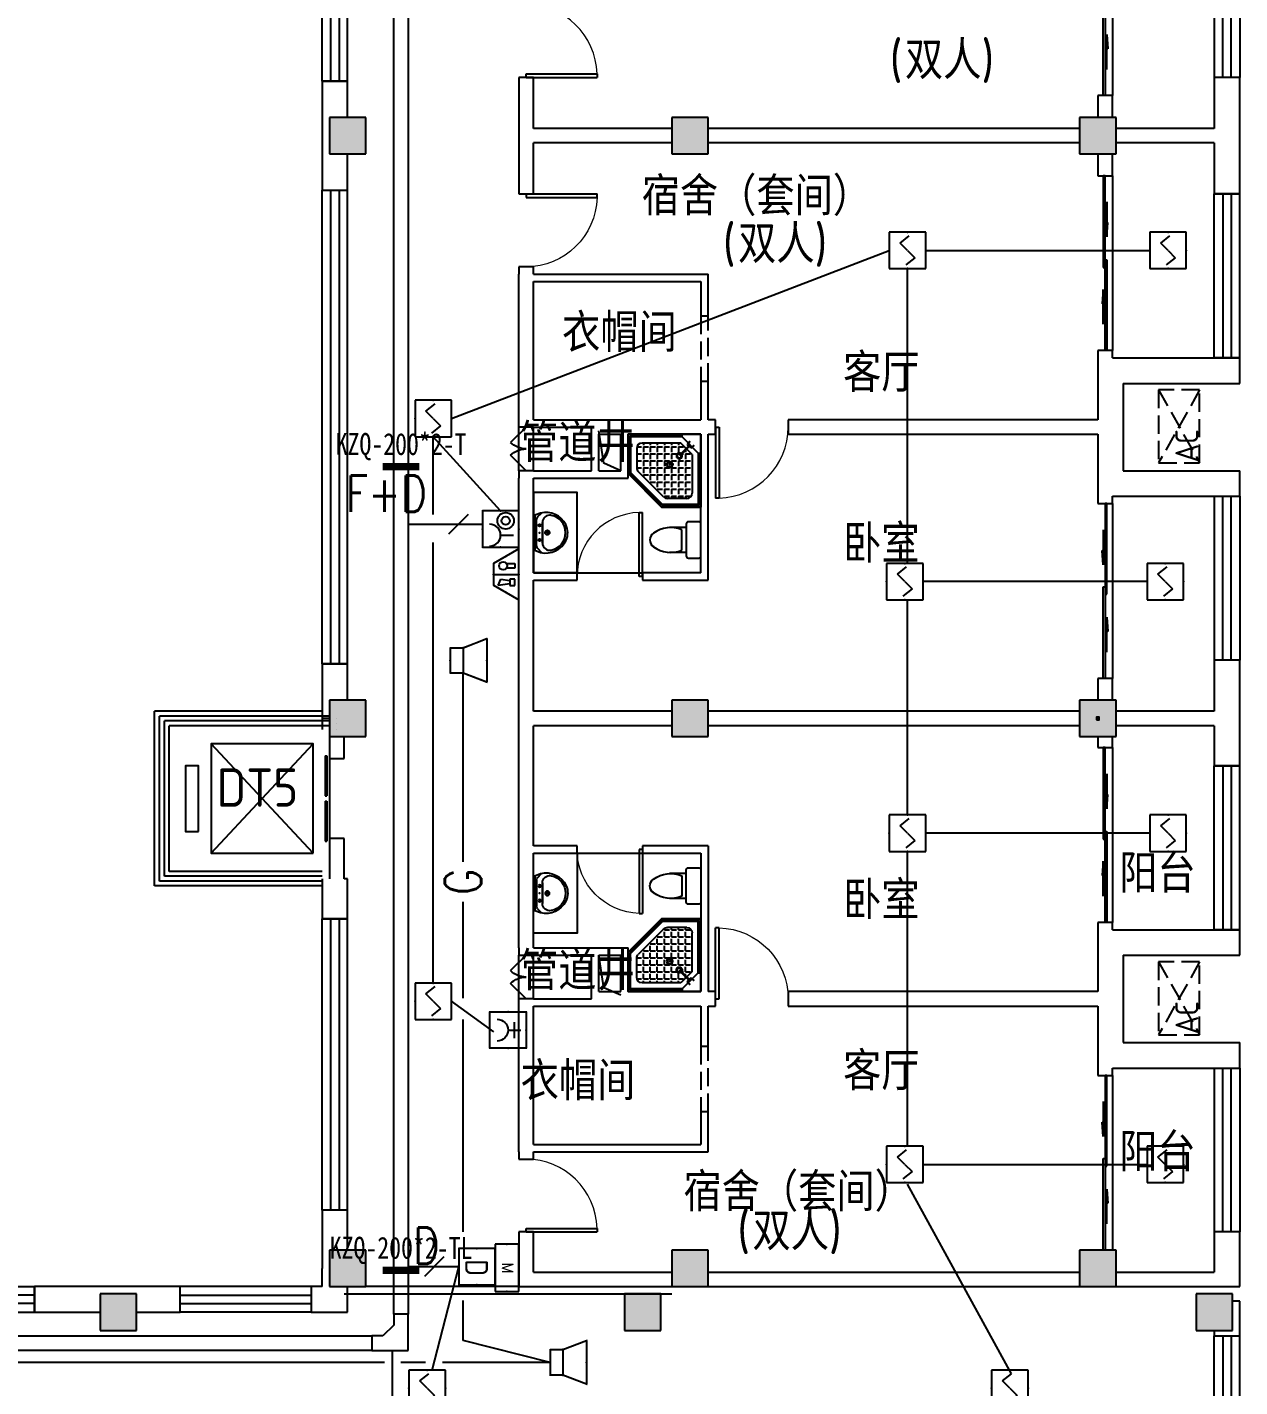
# Model space of a CAD drawing. Extents: x 1725663 to 4653551, y -550461 to 248782.
# Drawn here: x 2376693 to 2393343, y -376529 to -357865 of the extents above; entities that cross this region are included whole.
import ezdxf
from ezdxf.enums import TextEntityAlignment as Align

# ---------------------------------------------------------------- set-up
doc = ezdxf.new("R2010")
doc.units = 0
doc.header["$LTSCALE"] = 1000
doc.linetypes.add('DASH', pattern=[0.35, 0.25, -0.1])
for name, color, linetype in [('0-底图', 7, 'Continuous'), ('A-FLOR-EVTR', 51, 'Continuous'), ('CABLETRAY', 4, 'Continuous'), ('CLAYER', 7, 'Continuous'), ('COLUMN', 255, 'Continuous'), ('DIM-消防', 3, 'Continuous'), ('DOOR_FIRE', 4, 'Continuous'), ('EQUIP-广播', 3, 'Continuous'), ('EQUIP-消防', 3, 'Continuous'), ('fur', 253, 'Continuous'), ('PROMPT', 1, 'Continuous'), ('PUB_HATCH', 8, 'Continuous'), ('PUB_TEXT', 7, 'Continuous'), ('WALL', 2, 'Continuous'), ('WINDOW', 4, 'Continuous'), ('WIRE-消防', 1, 'Continuous'), ('WP_F', 1, 'Continuous'), ('抗震支吊架', 2, 'Continuous'), ('洁具', 213, 'Continuous'), ('空调外机', 211, 'Continuous')]:
    doc.layers.add(name, color=color, linetype=linetype)
doc.styles.add('_TEL_ATTDEF', font='gbenor', dxfattribs={"bigfont": 'gbcbig'})
doc.styles.add('_TEL_DIM', font='SIMPLEX', dxfattribs={"width": 0.8, "height": 3.5, "bigfont": 'HZTXT'})
doc.styles.add('HZ', font='rs.shx', dxfattribs={"width": 0.8, "bigfont": 'hztxt.shx'})
doc.styles.add('kzcad', font='', dxfattribs={"width": 0.8})
doc.styles.get("Standard").update_dxf_attribs({"font": 'geniso.shx', "bigfont": 'hztxt.shx'})
doc.styles.get('kzcad').set_extended_font_data('SimSun')

# ---------------------------------------------------------------- blocks, each defined once
blk = doc.blocks.new('$equip$00002656')
for p, q in [((-0.5, 1), (-0.5, 0)), ((0.5, 1), (-0.5, 1)), ((0.5, 0), (0.5, 1)), ((0, 0.5), (0, 0.15)), ((-0.5, 0), (0.5, 0)), ((-0.219, 0.331), (0.222, 0.331))]:
    blk.add_line(p, q)
at = {"const_width": 0.04}
blk.add_lwpolyline([(-0.5, 1), (0.5, 1), (0.5, 0), (-0.5, 0), (-0.5, 1), (0.5, 1)], dxfattribs=at)
blk.add_arc((0, 0.8), 0.3, 180, 0)
for p in [(0, 1), (-0.5, 0.5), (0.5, 0.5), (0, 0)]:
    blk.add_point(p)
at = {"color": 7, "flags": 1}
for tag, height, p in [('B', 0.4, (0.762, 0.292)), ('A', 0.00002, (0, 0))]:
    blk.add_attdef(tag, text='', height=height, dxfattribs=at).set_placement(p, align=Align.MIDDLE_CENTER)
blk = doc.blocks.new('A$C29581A72')
at = {"layer": 'EQUIP-消防', "xscale": 500, "yscale": 500, "zscale": 500}
blk.add_blockref('$equip$00002656', (358, 98), dxfattribs=at)
at = {"style": 'HZ', "flags": 1}
for tag in ['WHAT', 'SPEC', 'UNIT']:
    blk.add_attdef(tag, (375, 0), '', height=0.001, dxfattribs=at)
blk = doc.blocks.new('$Equip$00002649')
for p, q in [((-0.5, 0.5), (-0.5, -0.5)), ((0.5, 0.5), (-0.5, 0.5)), ((-0.2, 0.2), (0.05, 0.4)), ((0.5, -0.5), (0.5, 0.5)), ((0, 0), (-0.2, 0.2)), ((0, 0), (0.2, -0.2)), ((0.2, -0.2), (-0.05, -0.4)), ((-0.5, -0.5), (0.5, -0.5))]:
    blk.add_line(p, q)
at = {"const_width": 0.02}
blk.add_lwpolyline([(-0.5, 0.5), (0.5, 0.5), (0.5, -0.5), (-0.5, -0.5), (-0.5, 0.5), (0.5, 0.5)], dxfattribs=at)
for p in [(0, 0.5), (-0.5, 0), (0.5, 0), (0, -0.5)]:
    blk.add_point(p)
at = {"color": 7, "flags": 1}
for tag, height, p in [('A', 0.00002, (0, 0)), ('B', 0.4, (0.762, -0.208))]:
    blk.add_attdef(tag, text='', height=height, dxfattribs=at).set_placement(p, align=Align.MIDDLE_CENTER)
blk = doc.blocks.new('$equip_U$00000157(WIN7-PC-dian)')
for p, q in [((-0.65, 0.65), (-0.65, 0)), ((0.65, 0.65), (-0.65, 0.65)), ((0.65, 0), (0.65, 0.65)), ((-0.65, 0), (0.65, 0))]:
    blk.add_line(p, q)
for p in [(0.041, 0.65), (-0.65, 0.325), (0.041, 0), (0.65, 0.325)]:
    blk.add_point(p)
at = {"color": 7, "style": '_TEL_DIM'}
blk.add_attdef('$TEXT$', text='', height=0.3, dxfattribs=at).set_placement((0.006, 0.343), align=Align.MIDDLE_CENTER)
at = {"color": 7, "style": '_TEL_DIM', "flags": 1}
for tag in ['A', 'REMARK']:
    blk.add_attdef(tag, text='', height=0.00002, dxfattribs=at).set_placement((0, 0), align=Align.MIDDLE_CENTER)
at = {"layer": 'EQUIP-消防', "color": 7, "style": '_TEL_DIM', "flags": 1}
blk.add_attdef('REMARK', text='', height=0.00002, dxfattribs=at).set_placement((0, 0), align=Align.MIDDLE_CENTER)
blk.add_attdef('REMARK', text='', height=0.00002, dxfattribs=at).set_placement((0, 0), align=Align.MIDDLE_CENTER)
blk = doc.blocks.new('$equip$00002755')
for p, q in [((0.5, 0.5), (-0.5, 0.5)), ((-0.5, 0.5), (-0.5, -0.5)), ((0.5, -0.5), (0.5, 0.5)), ((-0.5, -0.5), (0.5, -0.5))]:
    blk.add_line(p, q)
at = {"const_width": 0.04}
blk.add_lwpolyline([(-0.5, 0.5), (0.5, 0.5), (0.5, -0.5), (-0.5, -0.5), (-0.5, 0.5), (0.5, 0.5)], dxfattribs=at)
for p in [(0, 0.5), (-0.5, 0), (0.5, 0), (-0.027, -0.5)]:
    blk.add_point(p)
at = {"color": 7}
blk.add_attdef('$TEXT$', text='', height=0.4, dxfattribs=at).set_placement((0.026, -0.008), align=Align.MIDDLE_CENTER)
at = {"color": 7, "flags": 1}
for tag, height, p in [('A', 0.00002, (0, 0)), ('B', 0.4, (0.755, -0.254))]:
    blk.add_attdef(tag, text='', height=height, dxfattribs=at).set_placement(p, align=Align.MIDDLE_CENTER)
blk = doc.blocks.new('$equip$00002655')
for p, q in [((-0.5, 1), (-0.5, 0)), ((0.5, 1), (-0.5, 1)), ((0.5, 0), (0.5, 1)), ((-0.169, 0.5), (-0.169, 0.15)), ((-0.5, 0), (0.5, 0))]:
    blk.add_line(p, q)
at = {"const_width": 0.04}
blk.add_lwpolyline([(-0.5, 1), (0.5, 1), (0.5, 0), (-0.5, 0), (-0.5, 1), (0.5, 1)], dxfattribs=at)
for radius in [0.226, 0.113]:
    blk.add_circle((0.227, 0.36), radius)
blk.add_arc((-0.169, 0.8), 0.3, 180, 0)
for p in [(0, 1), (-0.5, 0.5), (0.5, 0.5), (0, 0)]:
    blk.add_point(p)
at = {"color": 7, "flags": 1}
for tag, height, p in [('B', 0.4, (0.762, 0.292)), ('A', 0.00002, (0, 0))]:
    blk.add_attdef(tag, text='', height=height, dxfattribs=at).set_placement(p, align=Align.MIDDLE_CENTER)
blk = doc.blocks.new('$equip$00002679')
for p, q in [((-0.3, 0.699), (-0.703, 0)), ((-0.264, 0.249), (-0.304, 0.569)), ((-0.304, 0.569), (-0.128, 0.489)), ((0.3, 0.699), (-0.3, 0.699)), ((0.3, 0.699), (-0.3, 0.699)), ((-0.128, 0.489), (-0.168, 0.249)), ((0, 0.699), (0, 0)), ((0.703, 0), (0.3, 0.699)), ((-0.703, 0), (0.703, 0)), ((-0.304, 0.249), (-0.304, 0.113)), ((-0.128, 0.249), (-0.304, 0.249)), ((-0.304, 0.113), (-0.128, 0.113)), ((-0.128, 0.113), (-0.128, 0.249)), ((0.174, 0.11), (0.174, 0.338)), ((0.294, 0.11), (0.174, 0.11)), ((0.294, 0.338), (0.294, 0.11))]:
    blk.add_line(p, q)
at = {"const_width": 0.04}
for points in [[(-0.299, 0.699), (0.301, 0.699), (0.703, 0), (-0.702, 0), (-0.299, 0.699), (0.301, 0.699)], [(-0.3, 0.699), (0.3, 0.699), (0.703, 0), (-0.703, 0), (-0.3, 0.699), (0.3, 0.699)]]:
    blk.add_lwpolyline(points, dxfattribs=at)
blk.add_circle((0.234, 0.43), 0.111)
for p in [(0, 0.699), (-0.501, 0.349), (0, 0), (0.502, 0.349)]:
    blk.add_point(p)
at = {"color": 7, "flags": 1}
for tag, height, p in [('B', 0.4, (0.961, 0.299)), ('A', 0.00002, (0, 0))]:
    blk.add_attdef(tag, text='', height=height, dxfattribs=at).set_placement(p, align=Align.MIDDLE_CENTER)
blk = doc.blocks.new('$TelecSys$00000111')
blk.add_line((0.268, 0.268), (-0.268, -0.268))
at = {"color": 7, "style": '_TEL_DIM', "width": 0.8}
blk.add_attdef('N', text='', height=1, dxfattribs=at).set_placement((-0.212, 0.579), align=Align.MIDDLE)
blk = doc.blocks.new('$equip$00002982')
for p, q in [((0.35, 0.35), (1, 0.6)), ((1, 0.6), (1, -0.6)), ((0, 0.35), (0.35, 0.35)), ((0, 0.35), (0, -0.35)), ((0.35, 0.35), (0.35, -0.35)), ((0.35, -0.35), (0, -0.35)), ((1, -0.6), (0.35, -0.35))]:
    blk.add_line(p, q)
at = {"const_width": 0.04}
blk.add_lwpolyline([(0.35, 0.35), (0, 0.35), (0, -0.35), (0.35, -0.35), (1, -0.6), (1, 0.6), (0.35, 0.35), (0, 0.35)], dxfattribs=at)
for p in [(0, 0), (0.35, 0.35), (1, 0), (0.35, -0.35)]:
    blk.add_point(p)
at = {"color": 7, "style": '_TEL_DIM', "flags": 1}
for tag in ['A', 'REMARK']:
    blk.add_attdef(tag, text='', height=0.00002, dxfattribs=at).set_placement((0, 0), align=Align.MIDDLE_CENTER)
blk = doc.blocks.new('1F平面-CAD导入_dwg_Drawing4_t3_dwg_$plan$00001613-474159-1F-927810-1F')
at = {"layer": '洁具'}
for p, q in [((-30, 250), (-170, 250)), ((-200, 170), (-430, 170)), ((-260, -140), (-260, 140)), ((-200, -170), (-200, -220)), ((-170, -250), (-30, -250))]:
    blk.add_line(p, q, dxfattribs=at)
for points in [[(-200, 220), (-200, 170), (-200, -170), (-430, -170)], [(0, -220), (0, 220)]]:
    blk.add_lwpolyline(points, dxfattribs=at)
for centre, radius, start, end in [((-170, 220), 30, 90, 180), ((-30, 220), 30, 0, 90), ((-590, 0), 110, 123.4509, 236.5491), ((-413, -227), 398, 67.4505, 126.6381), ((-413, 227), 398, 233.3619, 292.5495), ((-170, -220), 30, 180, 270), ((-30, -220), 30, 270, 0)]:
    blk.add_arc(centre, radius, start, end, dxfattribs=at)
blk = doc.blocks.new('$lvtry$00000169')
at = {"color": 0}
for p, q in [((259, -36), (259, 0)), ((259, -36), (36, -259)), ((276, -120), (120, -276)), ((144, -151), (291, -298)), ((151, -144), (298, -291)), ((259, -24), (976, -24)), ((259, -36), (964, -36)), ((270, -213), (270, -143)), ((276, -120), (808, -120)), ((366, -213), (366, -143)), ((462, -213), (462, -143)), ((558, -213), (558, -143)), ((655, -213), (655, -143)), ((751, -213), (751, -143)), ((847, -213), (847, -143)), ((964, -36), (976, -24)), ((964, -36), (964, -525)), ((976, -24), (976, -530)), ((36, -259), (0, -259)), ((24, -259), (24, -976)), ((36, -259), (36, -964)), ((120, -276), (120, -808)), ((120, -309), (147, -309)), ((173, -309), (173, -239)), ((173, -309), (243, -309)), ((173, -405), (173, -335)), ((183, -213), (205, -213)), ((220, -213), (243, -213)), ((270, -213), (340, -213)), ((270, -263), (270, -239)), ((270, -405), (270, -335)), ((334, -309), (340, -309)), ((366, -213), (436, -213)), ((366, -309), (366, -239)), ((366, -309), (436, -309)), ((366, -405), (366, -335)), ((462, -213), (532, -213)), ((462, -309), (462, -239)), ((462, -309), (532, -309)), ((462, -405), (462, -335)), ((558, -213), (628, -213)), ((558, -309), (558, -239)), ((558, -309), (628, -309)), ((558, -405), (558, -335)), ((655, -213), (725, -213)), ((655, -309), (655, -239)), ((655, -309), (725, -309)), ((655, -405), (655, -335)), ((751, -213), (821, -213)), ((751, -309), (751, -239)), ((751, -309), (821, -309)), ((751, -405), (751, -335)), ((847, -213), (880, -213)), ((847, -309), (847, -239)), ((847, -309), (880, -309)), ((847, -405), (847, -335)), ((880, -192), (880, -460)), ((120, -405), (147, -405)), ((120, -501), (147, -501)), ((173, -405), (243, -405)), ((173, -501), (173, -431)), ((173, -501), (243, -501)), ((173, -598), (173, -528)), ((270, -405), (340, -405)), ((270, -501), (270, -431)), ((270, -501), (340, -501)), ((270, -598), (270, -528)), ((366, -405), (379, -405)), ((366, -501), (366, -431)), ((366, -501), (436, -501)), ((366, -598), (366, -528)), ((462, -405), (532, -405)), ((462, -501), (462, -431)), ((462, -501), (532, -501)), ((462, -598), (462, -528)), ((859, -511), (511, -859)), ((964, -525), (525, -964)), ((976, -530), (530, -976)), ((558, -405), (628, -405)), ((558, -501), (558, -431)), ((558, -501), (628, -501)), ((558, -598), (558, -528)), ((655, -405), (725, -405)), ((655, -501), (655, -431)), ((655, -501), (725, -501)), ((655, -598), (655, -528)), ((751, -405), (821, -405)), ((751, -501), (751, -431)), ((751, -501), (821, -501)), ((751, -598), (751, -528)), ((847, -405), (880, -405)), ((847, -501), (847, -431)), ((847, -501), (867, -501)), ((964, -525), (976, -530)), ((120, -598), (147, -598)), ((120, -694), (147, -694)), ((173, -598), (243, -598)), ((173, -694), (173, -624)), ((173, -694), (243, -694)), ((173, -790), (173, -720)), ((270, -598), (340, -598)), ((270, -694), (270, -624)), ((270, -694), (340, -694)), ((270, -790), (270, -720)), ((366, -598), (436, -598)), ((366, -694), (366, -624)), ((366, -694), (436, -694)), ((366, -790), (366, -720)), ((462, -598), (532, -598)), ((462, -694), (462, -624)), ((462, -694), (532, -694)), ((462, -790), (462, -720)), ((558, -598), (628, -598)), ((558, -694), (558, -624)), ((558, -694), (628, -694)), ((558, -790), (558, -720)), ((655, -598), (725, -598)), ((655, -694), (655, -624)), ((655, -694), (676, -694)), ((751, -598), (773, -598)), ((120, -790), (147, -790)), ((173, -790), (243, -790)), ((173, -878), (173, -816)), ((192, -880), (460, -880)), ((270, -790), (340, -790)), ((270, -880), (270, -816)), ((366, -790), (436, -790)), ((366, -880), (366, -816)), ((462, -790), (532, -790)), ((462, -880), (462, -816)), ((558, -790), (580, -790)), ((36, -964), (24, -976)), ((24, -976), (530, -976)), ((36, -964), (525, -964)), ((525, -964), (530, -976))]:
    blk.add_line(p, q, dxfattribs=at)
blk.add_lwpolyline([(0, 0), (0, -1000), (540, -1000), (1000, -540), (1000, 0)], close=True)
for points in [[(0, 0), (0, -1000)], [(0, 0), (1000, 0)], [(1000, 0), (1000, -540)], [(136, -190), (148, -178), (132, -162), (121, -174)], [(190, -136), (178, -148), (162, -132), (174, -121)], [(1000, -540), (540, -1000)], [(0, -1000), (540, -1000)]]:
    blk.add_lwpolyline(points, close=True, dxfattribs=at)
for radius in [43.8, 31.1]:
    blk.add_circle((416, -428), radius, dxfattribs=at)
for centre, radius, start, end in [((808, -192), 72, 0, 90), ((296, -296), 40.6, 142.583, 128.4197), ((296, -296), 28.6, 145.828, 125.6599), ((808, -460), 72, 315, 0), ((192, -808), 72, 180, 270), ((460, -808), 72, 270, 315)]:
    blk.add_arc(centre, radius, start, end, dxfattribs=at)
for p in [(103, -156, 0), (156, -102, 0), (416, -428, 0)]:
    blk.add_point(p, dxfattribs=at)
blk = doc.blocks.new('$lvtry$00000178')
at = {"color": 0}
for p, q in [((-238, 0), (238, 0)), ((-214, -36), (-272, -91)), ((-180, -23), (180, -23)), ((-142, -105), (140, -105)), ((140, -105), (-142, -105)), ((216, -37), (268, -91))]:
    blk.add_line(p, q, dxfattribs=at)
blk.add_lwpolyline([(-104, -430, 0.224698), (110, -425, 0.348046), (269, -79), (239, 0), (-241, 0), (-271, -79, 0.356844)], format="xyb", close=True, dxfattribs=at)
for centre, radius in [((-100, -65), 16.3), ((1, -172), 31.6), ((100, -65), 16.3)]:
    blk.add_circle(centre, radius, dxfattribs=at)
at = {"color": 0, "lineweight": 13}
blk.add_circle((1, -172), 23, dxfattribs=at)
at = {"color": 0}
for centre, radius, start, end in [((-142, -205), 100, 90, 190.5602), ((-180, -73), 50, 90, 133.181), ((140, -205), 100, 349.4398, 90), ((180, -73), 50, 44.5607, 90), ((-1, -179), 243, 190.5602, 349.4398)]:
    blk.add_arc(centre, radius, start, end, dxfattribs=at)
for p in [(0, -65), (1, -172)]:
    blk.add_point(p, dxfattribs=at)
blk = doc.blocks.new('A$C70365C93')
at = {"layer": '洁具'}
blk.add_lwpolyline([(-1900, 2300), (-1900, 1700), (-800, 1700), (-800, 2300)], close=True, dxfattribs=at)
blk.add_blockref('$lvtry$00000178', (-1350, 2280), dxfattribs=at)
at = {"layer": '洁具', "rotation": 180}
blk.add_blockref('$lvtry$00000169', (0, 0), dxfattribs=at)
at = {"layer": '洁具', "extrusion": (0, 0, -1), "xscale": -1, "zscale": -1, "rotation": 90}
blk.add_blockref('1F平面-CAD导入_dwg_Drawing4_t3_dwg_$plan$00001613-474159-1F-927810-1F', (1450, 0), dxfattribs=at)
blk = doc.blocks.new('A$Cf5a72a1b')
at = {"layer": '空调外机', "linetype": 'DASH'}
for p, q in [((1000, 563), (0, 0)), ((1000, 0), (0, 563))]:
    blk.add_line(p, q, dxfattribs=at)
blk.add_lwpolyline([(1000, 563), (0, 563), (0, 0), (1000, 0)], close=True, dxfattribs=at)
at = {"layer": 'PUB_TEXT'}
blk.add_text('AC', height=315, dxfattribs=at).set_placement((5, 18))
blk = doc.blocks.new('$TCHSYS$WIN2D')
for p, q in [((-0.5, 0.5), (0.5, 0.5)), ((-0.5, 0.5), (-0.5, -0.5)), ((0.5, 0.5), (0.5, -0.5)), ((0.5, 0.1667), (-0.5, 0.1667)), ((0.5, -0.1667), (-0.5, -0.1667)), ((-0.5, -0.5), (0.5, -0.5))]:
    blk.add_line(p, q)
blk = doc.blocks.new('$WINLIB2D$00000001')
at = {"color": 0}
for points in [[(-0.5, 0.5), (-0.5, -0.5)], [(-0.5, 0.5), (0.5, 0.5)], [(0.5, -0.5), (0.5, 0.5)], [(0.5, 0.1667), (-0.5, 0.1667)], [(0.5, -0.1667), (-0.5, -0.1667)], [(-0.5, -0.5), (0.5, -0.5)]]:
    blk.add_lwpolyline(points, dxfattribs=at)
blk = doc.blocks.new('$DorLib2D$00000131')
at = {"color": 0, "linetype": 'Continuous'}
for p, q in [((0.15, 0.125), (0.2319, 0.1973)), ((0.2319, 0.1973), (0.2319, 0.125)), ((-0.5, 0.125), (-0.5, 0)), ((0.0192, 0.125), (-0.5, 0.125)), ((0.0192, 0), (0.0192, 0.125)), ((0.35, 0.125), (0.15, 0.125)), ((-0.5, 0), (0.0192, 0)), ((-0.024, 0), (0.5, 0)), ((-0.024, -0.125), (-0.024, 0)), ((0.5, 0), (0.5, -0.125)), ((-0.35, -0.125), (-0.15, -0.125)), ((-0.2319, -0.1973), (-0.2319, -0.125)), ((-0.15, -0.125), (-0.2319, -0.1973)), ((0.5, -0.125), (-0.024, -0.125))]:
    blk.add_line(p, q, dxfattribs=at)
blk = doc.blocks.new('$DorLib2D$00000116')
at = {"color": 0}
for p, q in [((-0.5, 0), (-0.146, 0.354)), ((0.5, 0), (0.146, 0.354))]:
    blk.add_line(p, q, dxfattribs=at)
for centre, start, end in [((-0.5, 0), 0, 45), ((0.5, 0), 135, 180)]:
    blk.add_arc(centre, 0.5, start, end, dxfattribs=at)
blk = doc.blocks.new('$DorLib2D$00000001')
for p, q in [((0.45, 0.975), (0.5, 0.975)), ((0.45, 0), (0.45, 0.975)), ((0.5, 0), (0.5, 0.975)), ((0.5, 0), (0.45, 0))]:
    blk.add_line(p, q)
at = {"lineweight": 13}
blk.add_arc((0.475, 0), 0.975, 91.4693, 180, dxfattribs=at)
blk = doc.blocks.new('$DORLIB2D$00000127')
at = {"color": 0}
for points in [[(-0.533, 0.795), (-0.533, 0.69)], [(-0.033, 0.795), (-0.533, 0.795)], [(-0.033, 0.69), (-0.533, 0.69)], [(-0.033, 0.795), (-0.033, 0.69)], [(0.533, 0.795), (0.033, 0.795)], [(0.033, 0.795), (0.033, 0.69)], [(0.533, 0.69), (0.033, 0.69)], [(0.533, 0.795), (0.533, 0.69)], [(0.5, 0.5), (-0.5, 0.5)]]:
    blk.add_lwpolyline(points, dxfattribs=at)
blk = doc.blocks.new('ugjhk')
at = {"layer": 'PUB_HATCH'}
for points in [[(1591707, -277970.8), (1591707, -278470.8), (1592207, -278470.8), (1592207, -277970.8)], [(1596407, -277970.8), (1596407, -278470.8), (1596907, -278470.8), (1596907, -277970.8)], [(1602007, -277970.8), (1602007, -278470.8), (1602507, -278470.8), (1602507, -277970.8)], [(1591707, -285970.8), (1591707, -286470.8), (1592207, -286470.8), (1592207, -285970.8)], [(1596407, -285970.8), (1596407, -286470.8), (1596907, -286470.8), (1596907, -285970.8)], [(1602007, -285970.8), (1602007, -286470.8), (1602507, -286470.8), (1602507, -285970.8)], [(1591707, -293520.8), (1591707, -294020.8), (1592207, -294020.8), (1592207, -293520.8)], [(1596407, -293520.8), (1596407, -294020.8), (1596907, -294020.8), (1596907, -293520.8)], [(1602007, -293520.8), (1602007, -294020.8), (1602507, -294020.8), (1602507, -293520.8)], [(1588557, -294620.8), (1589057, -294620.8), (1589057, -294120.8), (1588557, -294120.8)], [(1595757, -294620.8), (1596257, -294620.8), (1596257, -294120.8), (1595757, -294120.8)], [(1603607, -294620.8), (1604107, -294620.8), (1604107, -294120.8), (1603607, -294120.8)]]:
    blk.add_hatch(color=256, dxfattribs=at).paths.add_polyline_path(points)
for points in [[(1595707, -282820.8), (1595476.7, -282717.2), (1595407, -282270.8)], [(1595707, -290020.8), (1595476.7, -289917.2), (1595407, -289470.8)]]:
    blk.add_lwpolyline(points)
at = {"layer": 'A-FLOR-EVTR'}
for p, q in [((1591482, -288070.8), (1590082, -286570.8)), ((1590082, -288070.8), (1591482, -286570.8))]:
    blk.add_line(p, q, dxfattribs=at)
for points in [[(1591482, -288070.8), (1591482, -286570.8), (1590082, -286570.8), (1590082, -288070.8)], [(1589907, -287770.8), (1589907, -286870.8), (1589732, -286870.8), (1589732, -287770.8)]]:
    blk.add_lwpolyline(points, close=True, dxfattribs=at)
at = {"layer": 'COLUMN'}
for p, q in [((1591707, -277970.8), (1591707, -278470.8)), ((1592207, -277970.8), (1591707, -277970.8)), ((1592207, -278470.8), (1592207, -277970.8)), ((1596407, -277970.8), (1596407, -278470.8)), ((1596907, -277970.8), (1596407, -277970.8)), ((1596907, -278470.8), (1596907, -277970.8)), ((1602007, -277970.8), (1602007, -278470.8)), ((1602507, -277970.8), (1602007, -277970.8)), ((1602507, -278470.8), (1602507, -277970.8)), ((1591707, -278470.8), (1592207, -278470.8)), ((1596407, -278470.8), (1596907, -278470.8)), ((1602007, -278470.8), (1602507, -278470.8)), ((1591707, -285970.8), (1591707, -286470.8)), ((1592207, -285970.8), (1591707, -285970.8)), ((1592207, -286470.8), (1592207, -285970.8)), ((1596407, -285970.8), (1596407, -286470.8)), ((1596907, -285970.8), (1596407, -285970.8)), ((1596907, -286470.8), (1596907, -285970.8)), ((1602007, -285970.8), (1602007, -286470.8)), ((1602507, -285970.8), (1602007, -285970.8)), ((1602507, -286470.8), (1602507, -285970.8)), ((1591707, -286470.8), (1592207, -286470.8)), ((1596407, -286470.8), (1596907, -286470.8)), ((1602007, -286470.8), (1602507, -286470.8)), ((1591707, -293520.8), (1591707, -294020.8)), ((1592207, -293520.8), (1591707, -293520.8)), ((1592207, -294020.8), (1592207, -293520.8)), ((1596407, -293520.8), (1596407, -294020.8)), ((1596907, -293520.8), (1596407, -293520.8)), ((1596907, -294020.8), (1596907, -293520.8)), ((1602007, -293520.8), (1602007, -294020.8)), ((1602507, -293520.8), (1602007, -293520.8)), ((1602507, -294020.8), (1602507, -293520.8)), ((1589057, -294120.8), (1588557, -294120.8)), ((1588557, -294120.8), (1588557, -294620.8)), ((1589057, -294620.8), (1589057, -294120.8)), ((1591707, -294020.8), (1592207, -294020.8)), ((1596257, -294120.8), (1595757, -294120.8)), ((1595757, -294120.8), (1595757, -294620.8)), ((1596257, -294620.8), (1596257, -294120.8)), ((1596407, -294020.8), (1596907, -294020.8)), ((1602007, -294020.8), (1602507, -294020.8)), ((1604107, -294120.8), (1603607, -294120.8)), ((1603607, -294120.8), (1603607, -294620.8)), ((1604107, -294620.8), (1604107, -294120.8)), ((1588557, -294620.8), (1589057, -294620.8)), ((1595757, -294620.8), (1596257, -294620.8)), ((1603607, -294620.8), (1604107, -294620.8))]:
    blk.add_line(p, q, dxfattribs=at)
at = {"layer": 'DOOR_FIRE'}
for p, q in [((1594307, -282820.8), (1594307, -282220.8)), ((1594507, -282820.8), (1594507, -282220.8)), ((1594307, -290070.8), (1594307, -289470.8)), ((1594507, -290070.8), (1594507, -289470.8))]:
    blk.add_line(p, q, dxfattribs=at)
at = {"layer": 'fur'}
for p, q in [((1591907, -294120.8), (1596407, -294120.8)), ((1594307, -294020.8), (1592207, -294020.8))]:
    blk.add_line(p, q, dxfattribs=at)
at = {"layer": 'PROMPT'}
for p, q in [((1602238, -286239.8), (1602276, -286201.8)), ((1602238, -286201.8), (1602276, -286239.8))]:
    blk.add_line(p, q, dxfattribs=at)
blk.add_lwpolyline([(1602238, -286239.8), (1602276, -286239.8), (1602276, -286201.8), (1602238, -286201.8)], close=True, dxfattribs=at)
at = {"layer": 'WALL'}
for p, q in [((1591957, -277470.8), (1591607, -277470.8)), ((1591607, -277470.8), (1591607, -278220.8)), ((1591957, -277970.8), (1591957, -277470.8)), ((1594507, -277420.8), (1594307, -277420.8)), ((1594307, -277420.8), (1594307, -278220.8)), ((1594507, -278120.8), (1594507, -277420.8)), ((1604207, -277420.8), (1603857, -277420.8)), ((1603857, -277420.8), (1603857, -278120.8)), ((1604207, -278220.8), (1604207, -277420.8)), ((1602457, -277670.8), (1602257, -277670.8)), ((1602257, -277670.8), (1602257, -277970.8)), ((1602457, -277970.8), (1602457, -277670.8)), ((1591607, -278220.8), (1591607, -278970.8)), ((1594307, -278220.8), (1594307, -279020.8)), ((1596407, -278120.8), (1594507, -278120.8)), ((1602007, -278120.8), (1596907, -278120.8)), ((1603857, -278120.8), (1602507, -278120.8)), ((1604207, -279020.8), (1604207, -278220.8)), ((1596407, -278320.8), (1594507, -278320.8)), ((1594507, -279020.8), (1594507, -278320.8)), ((1602007, -278320.8), (1596907, -278320.8)), ((1603857, -278320.8), (1602507, -278320.8)), ((1603857, -278320.8), (1603857, -279020.8)), ((1591957, -278970.8), (1591957, -278470.8)), ((1602257, -278470.8), (1602257, -278770.8)), ((1602457, -278770.8), (1602457, -278470.8)), ((1602257, -278770.8), (1602457, -278770.8)), ((1591607, -278970.8), (1591957, -278970.8)), ((1594307, -279020.8), (1594507, -279020.8)), ((1603857, -279020.8), (1604207, -279020.8)), ((1594507, -280020.8), (1594307, -280020.8)), ((1594307, -280020.8), (1594307, -280120.8)), ((1594307, -282220.8), (1594307, -280120.8)), ((1594507, -280120.8), (1594507, -280020.8)), ((1594507, -280120.8), (1596907, -280120.8)), ((1596907, -280695.8), (1596907, -280120.8)), ((1594507, -282120.8), (1594507, -280220.8)), ((1594507, -280220.8), (1596807, -280220.8)), ((1596807, -280220.8), (1596807, -280695.8)), ((1596807, -280695.8), (1596907, -280695.8)), ((1602457, -281170.8), (1602257, -281170.8)), ((1602257, -281170.8), (1602257, -281520.8)), ((1602457, -281270.8), (1602457, -281170.8)), ((1602457, -281270.8), (1603857, -281270.8)), ((1604207, -281270.8), (1603857, -281270.8)), ((1604207, -281620.8), (1604207, -281270.8)), ((1596907, -281595.8), (1596807, -281595.8)), ((1596807, -281595.8), (1596807, -282120.8)), ((1596907, -282120.8), (1596907, -281595.8)), ((1602257, -281520.8), (1602257, -282120.8)), ((1602607, -281620.8), (1602607, -282220.8)), ((1602607, -281620.8), (1604207, -281620.8)), ((1594507, -282120.8), (1595307, -282120.8)), ((1595307, -282120.8), (1595707, -282120.8)), ((1595707, -282120.8), (1596807, -282120.8)), ((1597007, -282120.8), (1596907, -282120.8)), ((1597007, -282320.8), (1597007, -282120.8)), ((1602257, -282120.8), (1598007, -282120.8)), ((1598007, -282120.8), (1598007, -282320.8)), ((1594507, -282220.8), (1594307, -282220.8)), ((1594507, -282220.8), (1595307, -282220.8)), ((1595307, -282820.8), (1595307, -282220.8)), ((1595407, -282820.8), (1595407, -282320.8)), ((1595407, -282320.8), (1595707, -282320.8)), ((1595707, -282820.8), (1595707, -282320.8)), ((1595807, -282320.8), (1596807, -282320.8)), ((1595807, -282920.8), (1595807, -282320.8)), ((1596807, -284220.8), (1596807, -282320.8)), ((1596907, -284320.8), (1596907, -282320.8)), ((1596907, -282320.8), (1597007, -282320.8)), ((1598007, -282320.8), (1602257, -282320.8)), ((1602257, -282320.8), (1602257, -282920.8)), ((1602607, -282220.8), (1602607, -282820.8)), ((1594507, -282820.8), (1594307, -282820.8)), ((1594307, -282820.8), (1594307, -282920.8)), ((1594307, -284320.8), (1594307, -282920.8)), ((1594507, -282820.8), (1595307, -282820.8)), ((1594507, -284220.8), (1594507, -282920.8)), ((1594507, -282920.8), (1595307, -282920.8)), ((1595307, -282920.8), (1595807, -282920.8)), ((1595407, -282820.8), (1595707, -282820.8)), ((1602257, -282920.8), (1602257, -283270.8)), ((1602607, -282820.8), (1604207, -282820.8)), ((1604207, -283170.8), (1604207, -282820.8)), ((1602257, -283270.8), (1602457, -283270.8)), ((1602457, -283270.8), (1602457, -283170.8)), ((1602457, -283170.8), (1603857, -283170.8)), ((1603857, -283170.8), (1604207, -283170.8)), ((1595107, -284220.8), (1594507, -284220.8)), ((1595107, -284320.8), (1595107, -284220.8)), ((1596807, -284220.8), (1596007, -284220.8)), ((1596007, -284220.8), (1596007, -284320.8)), ((1594307, -286220.8), (1594307, -284320.8)), ((1594507, -284320.8), (1595107, -284320.8)), ((1594507, -286120.8), (1594507, -284320.8)), ((1596007, -284320.8), (1596907, -284320.8)), ((1591957, -285470.8), (1591607, -285470.8)), ((1591607, -285470.8), (1591607, -286220.8)), ((1591957, -285970.8), (1591957, -285470.8)), ((1604207, -285420.8), (1603857, -285420.8)), ((1603857, -285420.8), (1603857, -286120.8)), ((1604207, -286220.8), (1604207, -285420.8)), ((1602457, -285670.8), (1602257, -285670.8)), ((1602257, -285670.8), (1602257, -285970.8)), ((1602457, -285970.8), (1602457, -285670.8)), ((1589307, -288520.8), (1589307, -286120.8)), ((1591607, -286120.8), (1589307, -286120.8)), ((1596407, -286120.8), (1594507, -286120.8)), ((1602007, -286120.8), (1596907, -286120.8)), ((1603857, -286120.8), (1602507, -286120.8)), ((1589373.7, -288454.1), (1589373.7, -286187.5)), ((1591707, -286187.5), (1589373.7, -286187.5)), ((1589440.3, -288387.5), (1589440.3, -286254.1)), ((1591707, -286254.1), (1589440.3, -286254.1)), ((1591607, -286220.8), (1591607, -286370.8)), ((1591707, -286220.8), (1591607, -286220.8)), ((1591807, -286220.8), (1591807, -286220.8)), ((1591807, -286295.8), (1591807, -286295.8)), ((1594307, -287970.8), (1594307, -286220.8)), ((1602232, -286220.8), (1602232, -286220.8)), ((1602244.5, -286220.8), (1602244.5, -286220.8)), ((1602257, -286220.8), (1602257, -286220.8)), ((1604207, -286870.8), (1604207, -286220.8)), ((1589507, -288320.8), (1589507, -286320.8)), ((1591707, -286320.8), (1589507, -286320.8)), ((1591707, -286470.8), (1591707, -286770.8)), ((1591807, -286370.8), (1591807, -286370.8)), ((1591907, -286770.8), (1591907, -286470.8)), ((1596407, -286320.8), (1594507, -286320.8)), ((1594507, -287970.8), (1594507, -286320.8)), ((1602007, -286320.8), (1596907, -286320.8)), ((1602257, -286470.8), (1602257, -286620.8)), ((1602457, -286620.8), (1602457, -286470.8)), ((1603857, -286320.8), (1602507, -286320.8)), ((1603857, -286320.8), (1603857, -286870.8)), ((1602257, -286620.8), (1602457, -286620.8)), ((1591707, -286770.8), (1591907, -286770.8)), ((1603857, -286870.8), (1604207, -286870.8)), ((1591907, -287870.8), (1591707, -287870.8)), ((1591707, -287870.8), (1591707, -288420.8)), ((1591907, -288420.8), (1591907, -287870.8)), ((1594307, -289370.8), (1594307, -287970.8)), ((1595107, -287970.8), (1594507, -287970.8)), ((1595107, -288070.8), (1595107, -287970.8)), ((1596907, -287970.8), (1596007, -287970.8)), ((1596007, -287970.8), (1596007, -288070.8)), ((1596907, -287970.8), (1596907, -289970.8)), ((1594507, -289370.8), (1594507, -288070.8)), ((1594507, -288070.8), (1595107, -288070.8)), ((1596007, -288070.8), (1596807, -288070.8)), ((1596807, -288070.8), (1596807, -289970.8)), ((1591607, -288320.8), (1589507, -288320.8)), ((1591607, -288520.8), (1589307, -288520.8)), ((1591607, -288454.1), (1589373.7, -288454.1)), ((1591607, -288387.5), (1589440.3, -288387.5)), ((1591607, -288420.8), (1591607, -288970.8)), ((1591957, -288420.8), (1591907, -288420.8)), ((1591957, -288970.8), (1591957, -288420.8)), ((1591607, -288970.8), (1591957, -288970.8)), ((1602457, -289020.8), (1602257, -289020.8)), ((1602257, -289020.8), (1602257, -289370.8)), ((1602457, -289120.8), (1602457, -289020.8)), ((1602457, -289120.8), (1603857, -289120.8)), ((1604207, -289120.8), (1603857, -289120.8)), ((1604207, -289470.8), (1604207, -289120.8)), ((1594307, -289370.8), (1594307, -289470.8)), ((1594307, -289470.8), (1594507, -289470.8)), ((1594507, -289370.8), (1595307, -289370.8)), ((1594507, -289470.8), (1595307, -289470.8)), ((1595307, -289370.8), (1595807, -289370.8)), ((1595307, -290070.8), (1595307, -289470.8)), ((1595407, -289970.8), (1595407, -289470.8)), ((1595407, -289470.8), (1595707, -289470.8)), ((1595707, -289970.8), (1595707, -289470.8)), ((1595807, -289970.8), (1595807, -289370.8)), ((1602257, -289370.8), (1602257, -289970.8)), ((1602607, -289470.8), (1602607, -290070.8)), ((1602607, -289470.8), (1604207, -289470.8)), ((1595407, -289970.8), (1595707, -289970.8)), ((1595807, -289970.8), (1596807, -289970.8)), ((1597007, -289970.8), (1596907, -289970.8)), ((1597007, -290170.8), (1597007, -289970.8)), ((1602257, -289970.8), (1598007, -289970.8)), ((1598007, -289970.8), (1598007, -290170.8)), ((1594507, -290070.8), (1594307, -290070.8)), ((1594307, -292170.8), (1594307, -290070.8)), ((1594507, -290070.8), (1595307, -290070.8)), ((1594507, -290170.8), (1595307, -290170.8)), ((1594507, -292070.8), (1594507, -290170.8)), ((1595307, -290170.8), (1595707, -290170.8)), ((1595707, -290170.8), (1596807, -290170.8)), ((1596807, -290170.8), (1596807, -290720.8)), ((1596907, -290720.8), (1596907, -290170.8)), ((1596907, -290170.8), (1597007, -290170.8)), ((1598007, -290170.8), (1602257, -290170.8)), ((1602257, -290170.8), (1602257, -290770.8)), ((1602607, -290070.8), (1602607, -290670.8)), ((1596807, -290720.8), (1596907, -290720.8)), ((1602257, -290770.8), (1602257, -291120.8)), ((1602607, -290670.8), (1604207, -290670.8)), ((1604207, -291020.8), (1604207, -290670.8)), ((1602257, -291120.8), (1602457, -291120.8)), ((1602457, -291120.8), (1602457, -291020.8)), ((1602457, -291020.8), (1603857, -291020.8)), ((1603857, -291020.8), (1604207, -291020.8)), ((1596907, -291620.8), (1596807, -291620.8)), ((1596807, -291620.8), (1596807, -292070.8)), ((1596907, -292170.8), (1596907, -291620.8)), ((1594507, -292070.8), (1596807, -292070.8)), ((1594307, -292170.8), (1594307, -292270.8)), ((1594307, -292270.8), (1594507, -292270.8)), ((1594507, -292270.8), (1594507, -292170.8)), ((1594507, -292170.8), (1596907, -292170.8)), ((1591957, -292970.8), (1591607, -292970.8)), ((1591607, -292970.8), (1591607, -293770.8)), ((1591957, -293520.8), (1591957, -292970.8)), ((1594507, -293270.8), (1594307, -293270.8)), ((1594307, -293270.8), (1594307, -294020.8)), ((1594507, -293820.8), (1594507, -293270.8)), ((1604207, -293270.8), (1603857, -293270.8)), ((1603857, -293270.8), (1603857, -293820.8)), ((1604207, -294020.8), (1604207, -293270.8)), ((1591607, -294020.8), (1591607, -293770.8)), ((1594507, -293820.8), (1596407, -293820.8)), ((1596907, -293820.8), (1602007, -293820.8)), ((1602507, -293820.8), (1603857, -293820.8)), ((1588807, -294020.8), (1587657, -294020.8)), ((1587657, -294020.8), (1587657, -294370.8)), ((1589657, -294020.8), (1588807, -294020.8)), ((1589657, -294370.8), (1589657, -294020.8)), ((1591607, -294020.8), (1591457, -294020.8)), ((1591457, -294020.8), (1591457, -294370.8)), ((1591957, -294370.8), (1591957, -294020.8)), ((1594307, -294020.8), (1596407, -294020.8)), ((1596907, -294020.8), (1602007, -294020.8)), ((1602507, -294020.8), (1604207, -294020.8)), ((1604207, -294220.8), (1604107, -294220.8)), ((1604207, -294695.8), (1604207, -294220.8)), ((1587657, -294370.8), (1588557, -294370.8)), ((1589057, -294370.8), (1589657, -294370.8)), ((1591457, -294370.8), (1591957, -294370.8)), ((1603857, -294620.8), (1603857, -294695.8)), ((1603857, -294695.8), (1604207, -294695.8))]:
    blk.add_line(p, q, dxfattribs=at)
at = {"layer": 'WINDOW'}
for p, q in [((1602457, -275270.8), (1602457, -277670.8)), ((1602457, -278770.8), (1602457, -281170.8)), ((1602457, -283270.8), (1602457, -285670.8)), ((1595107, -284220.8), (1596007, -284220.8)), ((1602457, -286620.8), (1602457, -289020.8)), ((1595107, -288070.8), (1596007, -288070.8)), ((1602457, -291120.8), (1602457, -293520.8))]:
    blk.add_line(p, q, dxfattribs=at)
at = {"layer": 'WINDOW', "linetype": 'DASH'}
for p, q in [((1596807, -280695.8), (1596807, -281595.8)), ((1596907, -281595.8), (1596907, -280695.8)), ((1596807, -290720.8), (1596807, -291620.8)), ((1596907, -291620.8), (1596907, -290720.8))]:
    blk.add_line(p, q, dxfattribs=at)
for name, p, rotation in [('A$Cf5a72a1b', (1603655.1, -282712), 90), ('A$C70365C93', (1596807, -282320.8), 89.99999999999997), ('A$Cf5a72a1b', (1603655.1, -290562), 90)]:
    blk.add_blockref(name, p, dxfattribs=dict(rotation=rotation))
at = {"xscale": -1, "rotation": 89.99999999992463}
blk.add_blockref('A$C70365C93', (1596807, -289970.8), dxfattribs=at)
at = {"layer": 'DOOR_FIRE', "xscale": -600, "yscale": 600, "zscale": 200, "rotation": 90}
for p in [(1594407, -282520.8), (1594407, -289770.8)]:
    blk.add_blockref('$DorLib2D$00000116', p, dxfattribs=at)
at = {"layer": 'WINDOW'}
for name, p, xscale, yscale, zscale, rotation in [('$TCHSYS$WIN2D', (1591782, -274220.8), -6500, -350, -6500, 269.9999999999716), ('$DorLib2D$00000131', (1602357, -276470.8), 2400, 200, 2400, 270), ('$WINLIB2D$00000001', (1604032, -276295.8), -2249.999999993481, 350, -2249.999999993481, 90), ('$DorLib2D$00000001', (1594407, -276920.8), -1000, -1000, -1000, 90), ('$DorLib2D$00000131', (1602357, -279970.8), -2400, 200, -2400, 270), ('$TCHSYS$WIN2D', (1591782, -282220.8), -6500, -350, -6500, 269.9999999999716), ('$DorLib2D$00000001', (1594407, -279520.8), 1000, -1000, 1000, 90.000000000007), ('$WINLIB2D$00000001', (1604032, -280145.8), 2249.999999993481, 350, 2249.999999993481, 90), ('$DorLib2D$00000001', (1597507, -282220.8), -1000, -1000, -1000, 359.9999999999442), ('$DorLib2D$00000131', (1602357, -284470.8), 2400, 200, 2400, 270), ('$WINLIB2D$00000001', (1604032, -284295.8), -2249.999999993481, 350, -2249.999999993481, 90), ('$DorLib2D$00000131', (1602357, -287820.8), -2400, 200, -2400, 270), ('$DORLIB2D$00000127', (1591807, -287320.8), 1100, 200, 1100, 90.00000000085898), ('$WINLIB2D$00000001', (1604032, -287995.8), 2249.999999993481, 350, 2249.999999993481, 90), ('$TCHSYS$WIN2D', (1591782, -290970.8), 4000, -350, 4000, 90), ('$DorLib2D$00000001', (1597507, -290070.8), -1000, 1000, -1000, 359.9999999999442), ('$DorLib2D$00000131', (1602357, -292320.8), 2400, 200, 2400, 270), ('$WINLIB2D$00000001', (1604032, -292145.8), -2249.999999993481, 350, -2249.999999993481, 90), ('$DorLib2D$00000001', (1594407, -292770.8), -1000, -1000, -1000, 90), ('$WINLIB2D$00000001', (1604032, -295395.8), -1400, 350, -1400, 269.9999999999944)]:
    blk.add_blockref(name, p, dxfattribs=dict(at, xscale=xscale, yscale=yscale, zscale=zscale, rotation=rotation))
for name, p, xscale, yscale, zscale in [('$DorLib2D$00000001', (1595557, -284270.8), 900, 900, 900), ('$DorLib2D$00000001', (1595557, -288020.8), 900, -900, 900), ('$WINLIB2D$00000001', (1586757, -294195.8), 1800, 350, 1800), ('$WINLIB2D$00000001', (1590557, -294195.8), -1800, 350, -1800)]:
    blk.add_blockref(name, p, dxfattribs=dict(at, xscale=xscale, yscale=yscale, zscale=zscale))
at = {"layer": 'CLAYER'}
for s, p in [('管道井', (1594324.1, -282700.6)), ('管道井', (1594324.1, -289950.6)), ('衣帽间', (1594333.5, -291462.9))]:
    blk.add_text(s, height=525, dxfattribs=at).set_placement(p)
at = {"layer": 'PUB_TEXT'}
for s, p in [('(', (1599399.2, -277446.3)), ('双人', (1599609.2, -277446.3)), (')', (1600659.2, -277446.3)), ('宿舍（套间）', (1595994.1, -279315.7)), ('(', (1597107.9, -279970.2)), ('双人', (1597317.9, -279970.2)), (')', (1598367.9, -279970.2)), ('衣帽间', (1594901.7, -281190.4)), ('客厅', (1598759.8, -281739)), ('卧室', (1598759.8, -284085.4)), ('DT5', (1590158, -287431.9)), ('阳台', (1602551.7, -288613)), ('卧室', (1598759.8, -288978.7)), ('客厅', (1598759.8, -291325.8)), ('阳台', (1602551.7, -292438.5)), ('宿舍（套间）', (1596567.8, -292985.3)), ('(', (1597306.2, -293523.1)), ('双人', (1597516.2, -293523.1)), (')', (1598566.2, -293523.1))]:
    blk.add_text(s, height=525, dxfattribs=at).set_placement(p)

msp = doc.modelspace()

# ---------------------------------------------------------------- linework, layer by layer
at = {"layer": 'CABLETRAY'}
for p, q in [((2381726, -375531), (2381726, -319161)), ((2381726, -375531), (2381726, -319161)), ((2381926, -319161), (2381926, -375531)), ((2381926, -319161), (2381926, -375531)), ((2381726, -375681), (2381576, -375831)), ((2381726, -375681), (2381576, -375831)), ((2381926, -375531), (2381726, -375531)), ((2381926, -375531), (2381726, -375531)), ((2381726, -375531), (2381726, -375681)), ((2381926, -375531), (2381726, -375531)), ((2381926, -375531), (2381726, -375531)), ((2381726, -375531), (2381726, -375681)), ((2381926, -376031), (2381926, -375531)), ((2381926, -376031), (2381926, -375531)), ((2374859, -375831), (2381426, -375831)), ((2374859, -375831), (2381426, -375831)), ((2381426, -375831), (2381426, -376031)), ((2381576, -375831), (2381426, -375831)), ((2381426, -375831), (2381426, -376031)), ((2381426, -375831), (2381426, -376031)), ((2381576, -375831), (2381426, -375831)), ((2381426, -375831), (2381426, -376031)), ((2381426, -376031), (2374859, -376031)), ((2381426, -376031), (2374859, -376031)), ((2381426, -376031), (2381926, -376031)), ((2381426, -376031), (2381926, -376031))]:
    msp.add_line(p, q, dxfattribs=at)
at = {"layer": 'WIRE-消防'}
for p, q in [((2382518, -363236, 4200), (2388530, -360929, 4200)), ((2389030, -360929, 4200), (2392107, -360929, 4200)), ((2388780, -365225, 4200), (2388780, -361179, 4200)), ((2382268, -364554, 4200), (2382268, -363486, 4200)), ((2383193, -364504), (2382268, -363486, 4200)), ((2381926, -364689), (2382943, -364689)), ((2382268, -370986, 4200), (2382268, -364941, 4200)), ((2392069, -365475, 4200), (2388993, -365475, 4200)), ((2388780, -368679, 4200), (2388780, -365725, 4200)), ((2382677, -369321), (2382677, -366733)), ((2392107, -368929, 4200), (2389030, -368929, 4200)), ((2388780, -373225, 4200), (2388780, -369179, 4200)), ((2382677, -371193), (2382677, -369873)), ((2383100, -371656), (2382518, -371236, 4200)), ((2382677, -374401), (2382677, -371487)), ((2388993, -373475, 4200), (2392069, -373475, 4200)), ((2390210, -376349), (2388780, -373749, 4200)), ((2382618, -374881), (2381926, -374881)), ((2382252, -376299), (2382618, -374881)), ((2382677, -375894), (2382677, -375346)), ((2383872, -376194), (2382677, -375894)), ((2381710, -376082), (2381710, -376031)), ((2381710, -377449), (2381710, -376082)), ((2378105, -376194), (2374702, -376194)), ((2381597, -376194), (2378105, -376194)), ((2382163, -376194), (2381822, -376194)), ((2383872, -376194), (2382395, -376194))]:
    msp.add_line(p, q, dxfattribs=at)
at = {"layer": '抗震支吊架', "color": 2, "const_width": 100}
for points in [[(2381576, -363897), (2382076, -363897)], [(2381576, -374931), (2382076, -374931)]]:
    msp.add_lwpolyline(points, dxfattribs=at)

# ---------------------------------------------------------------- block references
at = {"layer": '0-底图'}
msp.add_blockref('ugjhk', (789136, -81133), dxfattribs=at)
at = {"layer": 'DIM-消防'}
ref = msp.add_blockref('$TelecSys$00000111', (2382613, -364689), dxfattribs=dict(at, xscale=500, yscale=500, zscale=500))
ref.add_attrib('N', 'F+D', dxfattribs={"layer": '0', "color": 7, "height": 500, "style": '_TEL_DIM', "width": 0.8}).set_placement((2381624, -364268), align=Align.MIDDLE)
at = {"layer": 'DIM-消防', "xscale": 500, "yscale": 500, "zscale": 500}
msp.add_blockref('$TelecSys$00000111', (2382281, -374881), dxfattribs=at).add_auto_attribs({'N': 'D'})
at = {"layer": 'EQUIP-广播', "xscale": 500, "yscale": 500, "zscale": 500}
for p in [(2382502, -366558), (2383872, -376194)]:
    msp.add_blockref('$equip$00002982', p, dxfattribs=at)
at = {"layer": 'EQUIP-消防', "xscale": 500, "yscale": 500, "zscale": 500}
for p in [(2388780, -360929, 4200), (2392357, -360929, 4200), (2382268, -363236, 4200), (2388743, -365475, 4200), (2392319, -365475, 4200), (2388780, -368929, 4200), (2392357, -368929, 4200), (2382268, -371236, 4200), (2388743, -373475, 4200), (2392319, -373475, 4200), (2382185, -376549), (2390185, -376549)]:
    msp.add_blockref('$Equip$00002649', p, dxfattribs=at)
at = {"layer": 'EQUIP-消防', "xscale": 500, "yscale": 500, "zscale": 500, "rotation": 90}
for name, p in [('$equip$00002655', (2383443, -364754)), ('$equip$00002679', (2383443, -365376))]:
    msp.add_blockref(name, p, dxfattribs=at)
at = {"layer": 'EQUIP-消防', "xscale": 500, "yscale": 500, "zscale": 500, "rotation": 270}
msp.add_blockref('$equip_U$00000157(WIN7-PC-dian)', (2383118, -374897), dxfattribs=at).add_auto_attribs({'$TEXT$': 'M'})
at = {"layer": 'EQUIP-消防'}
ref = msp.add_blockref('$equip$00002755', (2382868, -374881), dxfattribs=dict(at, xscale=500, yscale=500, zscale=500, rotation=270))
ref.add_attrib('$TEXT$', 'D', dxfattribs={"layer": '0', "color": 7, "height": 312, "rotation": 270, "style": '_TEL_ATTDEF'}).set_placement((2382864, -374894), align=Align.MIDDLE_CENTER)
at = {"layer": 'WP_F', "xscale": -1, "rotation": 90}
msp.add_blockref('A$C29581A72', (2383643, -371274), dxfattribs=at)

# ---------------------------------------------------------------- texts
at = {"layer": 'DIM-消防', "style": '_TEL_DIM', "width": 0.8}
msp.add_text('G', height=500, rotation=90, dxfattribs=at).set_placement((2382677, -369597), align=Align.MIDDLE_CENTER)
at = {"layer": '抗震支吊架', "color": 2, "style": 'kzcad', "width": 0.8}
for s, p in [('KZQ-200*2-T', (2381826, -363737)), ('KZQ-200*2-TL', (2381826, -374771))]:
    msp.add_text(s, height=300, rotation=359.8854, dxfattribs=at).set_placement(p, align=Align.CENTER)

doc.saveas('drawing.dxf')
